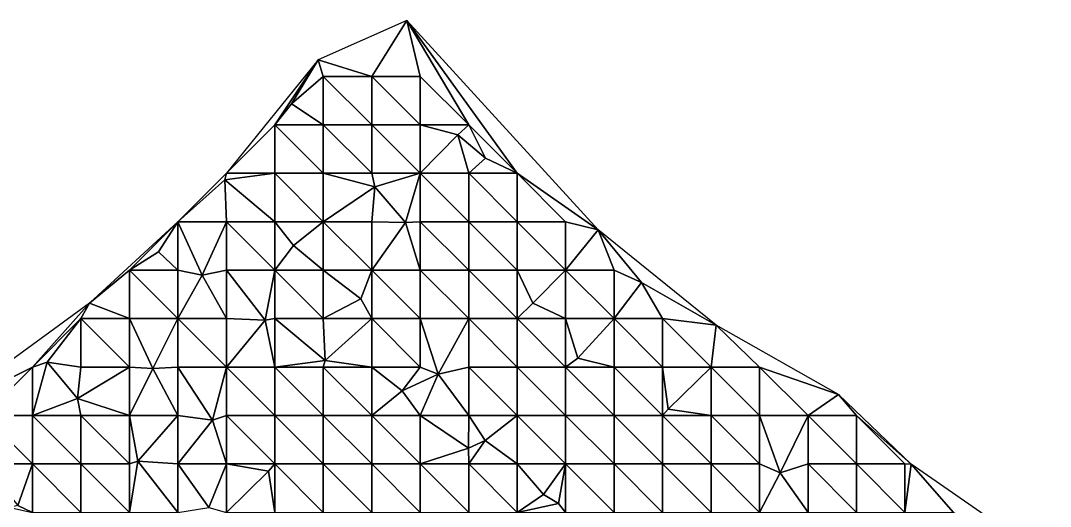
# Model space of a CAD drawing. Header units: metres. Extents: x 437165 to 437677, y 9614568 to 9615020.
# Drawn here: x 437452.9 to 437665.3, y 9614919.2 to 9615019.5 of the extents above; entities that cross this region are included whole.
import ezdxf

# ---------------------------------------------------------------- set-up
doc = ezdxf.new("R2010")
doc.units = ezdxf.units.M
doc.layers.add('Superfície', color=151, linetype='Continuous')

msp = doc.modelspace()

# ---------------------------------------------------------------- linework, layer by layer
at = {"layer": 'Superfície', "color": 70, "linetype": 'Continuous', "lineweight": -3}
for points in [[(437525.315, 9615008.014, 108.061), (437532.537, 9615019.534, 107.74), (437514.262, 9615011.409, 107.737)], [(437525.315, 9615008.014, 108.061), (437535.315, 9615008.014, 108.246), (437532.537, 9615019.534, 107.74)], [(437555.315, 9614988.014, 109.789), (437532.537, 9615019.534, 107.74), (437545.315, 9614998.014, 109.024)], [(437545.315, 9614998.014, 109.024), (437532.537, 9615019.534, 107.74), (437535.315, 9615008.014, 108.246)], [(437555.315, 9614988.014, 109.789), (437572.007, 9614976.33, 110.64), (437532.537, 9615019.534, 107.74)], [(437495.315, 9614988.014, 108.916), (437505.315, 9614998.014, 108.36), (437514.262, 9615011.409, 107.737)], [(437515.315, 9615008.014, 107.9), (437514.262, 9615011.409, 107.737), (437508.766, 9615002.37, 108.078)], [(437515.315, 9615008.014, 107.9), (437525.315, 9615008.014, 108.061), (437514.262, 9615011.409, 107.737)], [(437515.315, 9614998.014, 108.315), (437515.315, 9615008.014, 107.9), (437508.766, 9615002.37, 108.078)], [(437515.315, 9614998.014, 108.315), (437525.315, 9614998.014, 108.434), (437515.315, 9615008.014, 107.9)], [(437525.315, 9614998.014, 108.434), (437525.315, 9615008.014, 108.061), (437515.315, 9615008.014, 107.9)], [(437525.315, 9614998.014, 108.434), (437535.315, 9614998.014, 108.623), (437525.315, 9615008.014, 108.061)], [(437535.315, 9614998.014, 108.623), (437535.315, 9615008.014, 108.246), (437525.315, 9615008.014, 108.061)], [(437535.315, 9614998.014, 108.623), (437545.315, 9614998.014, 109.024), (437535.315, 9615008.014, 108.246)], [(437505.315, 9614998.014, 108.36), (437515.315, 9614998.014, 108.315), (437508.766, 9615002.37, 108.078)], [(437495.315, 9614988.014, 108.916), (437505.315, 9614988.014, 108.92), (437505.315, 9614998.014, 108.36)], [(437505.315, 9614988.014, 108.92), (437515.315, 9614988.014, 108.823), (437505.315, 9614998.014, 108.36)], [(437515.315, 9614988.014, 108.823), (437515.315, 9614998.014, 108.315), (437505.315, 9614998.014, 108.36)], [(437515.315, 9614988.014, 108.823), (437525.315, 9614988.014, 108.775), (437515.315, 9614998.014, 108.315)], [(437525.315, 9614988.014, 108.775), (437525.315, 9614998.014, 108.434), (437515.315, 9614998.014, 108.315)], [(437525.315, 9614988.014, 108.775), (437535.315, 9614988.014, 109.075), (437525.315, 9614998.014, 108.434)], [(437535.315, 9614988.014, 109.075), (437535.315, 9614998.014, 108.623), (437525.315, 9614998.014, 108.434)], [(437535.315, 9614988.014, 109.075), (437543.051, 9614995.967, 108.87), (437535.315, 9614998.014, 108.623)], [(437535.315, 9614998.014, 108.623), (437543.051, 9614995.967, 108.87), (437545.315, 9614998.014, 109.024)], [(437545.315, 9614998.014, 109.024), (437543.051, 9614995.967, 108.87), (437548.772, 9614991.098, 109.56)], [(437555.315, 9614988.014, 109.789), (437545.315, 9614998.014, 109.024), (437548.772, 9614991.098, 109.56)], [(437535.315, 9614988.014, 109.075), (437545.315, 9614988.014, 109.521), (437543.051, 9614995.967, 108.87)], [(437545.315, 9614988.014, 109.521), (437548.772, 9614991.098, 109.56), (437543.051, 9614995.967, 108.87)], [(437545.315, 9614988.014, 109.521), (437555.315, 9614988.014, 109.789), (437548.772, 9614991.098, 109.56)], [(437485.315, 9614978.014, 109.219), (437495.315, 9614978.014, 109.438), (437494.981, 9614986.634, 109.085)], [(437505.315, 9614978.014, 109.483), (437505.315, 9614988.014, 108.92), (437494.981, 9614986.634, 109.085)], [(437495.315, 9614978.014, 109.438), (437505.315, 9614978.014, 109.483), (437494.981, 9614986.634, 109.085)], [(437505.315, 9614978.014, 109.483), (437515.315, 9614978.014, 109.438), (437505.315, 9614988.014, 108.92)], [(437515.315, 9614978.014, 109.438), (437515.315, 9614988.014, 108.823), (437505.315, 9614988.014, 108.92)], [(437515.315, 9614978.014, 109.438), (437525.923, 9614985.181, 108.868), (437515.315, 9614988.014, 108.823)], [(437515.315, 9614988.014, 108.823), (437525.923, 9614985.181, 108.868), (437525.315, 9614988.014, 108.775)], [(437525.315, 9614988.014, 108.775), (437525.923, 9614985.181, 108.868), (437535.315, 9614988.014, 109.075)], [(437535.315, 9614988.014, 109.075), (437525.923, 9614985.181, 108.868), (437532.278, 9614977.883, 109.558)], [(437535.315, 9614978.014, 109.635), (437535.315, 9614988.014, 109.075), (437532.278, 9614977.883, 109.558)], [(437535.315, 9614978.014, 109.635), (437545.315, 9614978.014, 109.866), (437535.315, 9614988.014, 109.075)], [(437545.315, 9614978.014, 109.866), (437545.315, 9614988.014, 109.521), (437535.315, 9614988.014, 109.075)], [(437545.315, 9614978.014, 109.866), (437555.315, 9614978.014, 110.113), (437545.315, 9614988.014, 109.521)], [(437555.315, 9614978.014, 110.113), (437555.315, 9614988.014, 109.789), (437545.315, 9614988.014, 109.521)], [(437565.315, 9614978.014, 110.397), (437572.007, 9614976.33, 110.64), (437555.315, 9614988.014, 109.789)], [(437555.315, 9614978.014, 110.113), (437565.315, 9614978.014, 110.397), (437555.315, 9614988.014, 109.789)], [(437515.315, 9614978.014, 109.438), (437525.315, 9614978.014, 109.487), (437525.923, 9614985.181, 108.868)], [(437525.315, 9614978.014, 109.487), (437532.278, 9614977.883, 109.558), (437525.923, 9614985.181, 108.868)], [(437485.315, 9614968.014, 109.772), (437485.315, 9614978.014, 109.219), (437481.342, 9614971.793, 109.593)], [(437485.315, 9614968.014, 109.772), (437490.313, 9614967.005, 109.84), (437485.315, 9614978.014, 109.219)], [(437485.315, 9614978.014, 109.219), (437490.313, 9614967.005, 109.84), (437495.315, 9614978.014, 109.438)], [(437495.315, 9614968.014, 109.891), (437495.315, 9614978.014, 109.438), (437490.313, 9614967.005, 109.84)], [(437495.315, 9614968.014, 109.891), (437505.315, 9614968.014, 110.049), (437495.315, 9614978.014, 109.438)], [(437505.315, 9614968.014, 110.049), (437505.315, 9614978.014, 109.483), (437495.315, 9614978.014, 109.438)], [(437505.315, 9614968.014, 110.049), (437509.142, 9614973.081, 109.753), (437505.315, 9614978.014, 109.483)], [(437505.315, 9614978.014, 109.483), (437509.142, 9614973.081, 109.753), (437515.315, 9614978.014, 109.438)], [(437515.315, 9614968.014, 110.248), (437515.315, 9614978.014, 109.438), (437509.142, 9614973.081, 109.753)], [(437515.315, 9614968.014, 110.248), (437525.315, 9614968.014, 110.369), (437515.315, 9614978.014, 109.438)], [(437525.315, 9614968.014, 110.369), (437525.315, 9614978.014, 109.487), (437515.315, 9614978.014, 109.438)], [(437525.315, 9614968.014, 110.369), (437532.278, 9614977.883, 109.558), (437525.315, 9614978.014, 109.487)], [(437525.315, 9614968.014, 110.369), (437535.315, 9614968.014, 110.325), (437532.278, 9614977.883, 109.558)], [(437535.315, 9614968.014, 110.325), (437535.315, 9614978.014, 109.635), (437532.278, 9614977.883, 109.558)], [(437535.315, 9614968.014, 110.325), (437545.315, 9614968.014, 110.347), (437535.315, 9614978.014, 109.635)], [(437545.315, 9614968.014, 110.347), (437545.315, 9614978.014, 109.866), (437535.315, 9614978.014, 109.635)], [(437545.315, 9614968.014, 110.347), (437555.315, 9614968.014, 110.406), (437545.315, 9614978.014, 109.866)], [(437555.315, 9614968.014, 110.406), (437555.315, 9614978.014, 110.113), (437545.315, 9614978.014, 109.866)], [(437555.315, 9614968.014, 110.406), (437565.315, 9614968.014, 110.722), (437555.315, 9614978.014, 110.113)], [(437565.315, 9614968.014, 110.722), (437565.315, 9614978.014, 110.397), (437555.315, 9614978.014, 110.113)], [(437565.315, 9614968.014, 110.722), (437572.007, 9614976.33, 110.64), (437565.315, 9614978.014, 110.397)], [(437565.315, 9614968.014, 110.722), (437575.315, 9614968.014, 111.322), (437572.007, 9614976.33, 110.64)], [(437575.315, 9614968.014, 111.322), (437580.944, 9614965.432, 111.83), (437572.007, 9614976.33, 110.64)], [(437475.315, 9614968.014, 109.518), (437485.315, 9614968.014, 109.772), (437481.342, 9614971.793, 109.593)], [(437505.315, 9614968.014, 110.049), (437515.315, 9614968.014, 110.248), (437509.142, 9614973.081, 109.753)], [(437475.315, 9614958.014, 110.051), (437475.315, 9614968.014, 109.518), (437467.112, 9614961.174, 109.608)], [(437475.315, 9614958.014, 110.051), (437485.315, 9614958.014, 110.286), (437475.315, 9614968.014, 109.518)], [(437485.315, 9614958.014, 110.286), (437485.315, 9614968.014, 109.772), (437475.315, 9614968.014, 109.518)], [(437485.315, 9614958.014, 110.286), (437490.313, 9614967.005, 109.84), (437485.315, 9614968.014, 109.772)], [(437485.315, 9614958.014, 110.286), (437495.315, 9614958.014, 110.532), (437490.313, 9614967.005, 109.84)], [(437495.315, 9614958.014, 110.532), (437495.315, 9614968.014, 109.891), (437490.313, 9614967.005, 109.84)], [(437495.315, 9614958.014, 110.532), (437503.324, 9614957.666, 110.751), (437495.315, 9614968.014, 109.891)], [(437495.315, 9614968.014, 109.891), (437503.324, 9614957.666, 110.751), (437505.315, 9614968.014, 110.049)], [(437505.315, 9614958.014, 110.755), (437505.315, 9614968.014, 110.049), (437503.324, 9614957.666, 110.751)], [(437505.315, 9614958.014, 110.755), (437515.315, 9614958.014, 110.936), (437505.315, 9614968.014, 110.049)], [(437515.315, 9614958.014, 110.936), (437515.315, 9614968.014, 110.248), (437505.315, 9614968.014, 110.049)], [(437515.315, 9614958.014, 110.936), (437523.048, 9614962.119, 110.881), (437515.315, 9614968.014, 110.248)], [(437515.315, 9614968.014, 110.248), (437523.048, 9614962.119, 110.881), (437525.315, 9614968.014, 110.369)], [(437525.315, 9614958.014, 111.134), (437525.315, 9614968.014, 110.369), (437523.048, 9614962.119, 110.881)], [(437525.315, 9614958.014, 111.134), (437535.315, 9614958.014, 111.114), (437525.315, 9614968.014, 110.369)], [(437535.315, 9614958.014, 111.114), (437535.315, 9614968.014, 110.325), (437525.315, 9614968.014, 110.369)], [(437535.315, 9614958.014, 111.114), (437545.315, 9614958.014, 111.034), (437535.315, 9614968.014, 110.325)], [(437545.315, 9614958.014, 111.034), (437545.315, 9614968.014, 110.347), (437535.315, 9614968.014, 110.325)], [(437545.315, 9614958.014, 111.034), (437555.315, 9614958.014, 110.959), (437545.315, 9614968.014, 110.347)], [(437555.315, 9614958.014, 110.959), (437555.315, 9614968.014, 110.406), (437545.315, 9614968.014, 110.347)], [(437555.315, 9614958.014, 110.959), (437558.574, 9614961.17, 110.642), (437555.315, 9614968.014, 110.406)], [(437555.315, 9614968.014, 110.406), (437558.574, 9614961.17, 110.642), (437565.315, 9614968.014, 110.722)], [(437565.315, 9614958.014, 111.235), (437565.315, 9614968.014, 110.722), (437558.574, 9614961.17, 110.642)], [(437565.315, 9614958.014, 111.235), (437575.315, 9614958.014, 111.783), (437565.315, 9614968.014, 110.722)], [(437575.315, 9614958.014, 111.783), (437575.315, 9614968.014, 111.322), (437565.315, 9614968.014, 110.722)], [(437575.315, 9614958.014, 111.783), (437580.944, 9614965.432, 111.83), (437575.315, 9614968.014, 111.322)], [(437575.315, 9614958.014, 111.783), (437585.315, 9614958.014, 112.076), (437580.944, 9614965.432, 111.83)], [(437585.315, 9614958.014, 112.076), (437596.37, 9614956.675, 112.39), (437580.944, 9614965.432, 111.83)], [(437435.315, 9614938.014, 110.14), (437455.315, 9614948.014, 110.124), (437467.112, 9614961.174, 109.608)], [(437455.315, 9614948.014, 110.124), (437465.315, 9614958.014, 109.766), (437467.112, 9614961.174, 109.608)], [(437465.315, 9614958.014, 109.766), (437475.315, 9614958.014, 110.051), (437467.112, 9614961.174, 109.608)], [(437515.315, 9614958.014, 110.936), (437525.315, 9614958.014, 111.134), (437523.048, 9614962.119, 110.881)], [(437455.315, 9614948.014, 110.124), (437458.327, 9614949.047, 110.115), (437465.315, 9614958.014, 109.766)], [(437465.315, 9614948.014, 110.76), (437475.315, 9614948.014, 110.816), (437465.315, 9614958.014, 109.766)], [(437475.315, 9614948.014, 110.816), (437475.315, 9614958.014, 110.051), (437465.315, 9614958.014, 109.766)], [(437475.315, 9614948.014, 110.816), (437480.182, 9614947.73, 110.754), (437475.315, 9614958.014, 110.051)], [(437475.315, 9614958.014, 110.051), (437480.182, 9614947.73, 110.754), (437485.315, 9614958.014, 110.286)], [(437485.315, 9614948.014, 110.915), (437485.315, 9614958.014, 110.286), (437480.182, 9614947.73, 110.754)], [(437485.315, 9614948.014, 110.915), (437495.315, 9614948.014, 111.218), (437485.315, 9614958.014, 110.286)], [(437495.315, 9614948.014, 111.218), (437495.315, 9614958.014, 110.532), (437485.315, 9614958.014, 110.286)], [(437495.315, 9614948.014, 111.218), (437503.324, 9614957.666, 110.751), (437495.315, 9614958.014, 110.532)], [(437495.315, 9614948.014, 111.218), (437505.315, 9614948.014, 111.409), (437503.324, 9614957.666, 110.751)], [(437505.315, 9614948.014, 111.409), (437505.315, 9614958.014, 110.755), (437503.324, 9614957.666, 110.751)], [(437505.315, 9614948.014, 111.409), (437515.725, 9614949.337, 111.425), (437505.315, 9614958.014, 110.755)], [(437505.315, 9614958.014, 110.755), (437515.725, 9614949.337, 111.425), (437515.315, 9614958.014, 110.936)], [(437515.315, 9614958.014, 110.936), (437515.725, 9614949.337, 111.425), (437525.315, 9614958.014, 111.134)], [(437525.315, 9614948.014, 111.689), (437525.315, 9614958.014, 111.134), (437515.725, 9614949.337, 111.425)], [(437525.315, 9614948.014, 111.689), (437535.315, 9614948.014, 111.878), (437525.315, 9614958.014, 111.134)], [(437535.315, 9614948.014, 111.878), (437535.315, 9614958.014, 111.114), (437525.315, 9614958.014, 111.134)], [(437535.315, 9614948.014, 111.878), (437539.01, 9614946.56, 112.032), (437535.315, 9614958.014, 111.114)], [(437535.315, 9614958.014, 111.114), (437539.01, 9614946.56, 112.032), (437545.315, 9614958.014, 111.034)], [(437545.315, 9614948.014, 111.867), (437545.315, 9614958.014, 111.034), (437539.01, 9614946.56, 112.032)], [(437545.315, 9614948.014, 111.867), (437555.315, 9614948.014, 111.865), (437545.315, 9614958.014, 111.034)], [(437555.315, 9614948.014, 111.865), (437555.315, 9614958.014, 110.959), (437545.315, 9614958.014, 111.034)], [(437555.315, 9614948.014, 111.865), (437565.315, 9614948.014, 111.944), (437555.315, 9614958.014, 110.959)], [(437565.315, 9614948.014, 111.944), (437565.315, 9614958.014, 111.235), (437555.315, 9614958.014, 110.959)], [(437565.315, 9614948.014, 111.944), (437567.837, 9614949.875, 111.828), (437565.315, 9614958.014, 111.235)], [(437565.315, 9614958.014, 111.235), (437567.837, 9614949.875, 111.828), (437575.315, 9614958.014, 111.783)], [(437575.315, 9614948.014, 112.03), (437575.315, 9614958.014, 111.783), (437567.837, 9614949.875, 111.828)], [(437575.315, 9614948.014, 112.03), (437585.315, 9614948.014, 112.24), (437575.315, 9614958.014, 111.783)], [(437585.315, 9614948.014, 112.24), (437585.315, 9614958.014, 112.076), (437575.315, 9614958.014, 111.783)], [(437595.315, 9614948.014, 112.526), (437596.37, 9614956.675, 112.39), (437585.315, 9614958.014, 112.076)], [(437585.315, 9614948.014, 112.24), (437595.315, 9614948.014, 112.526), (437585.315, 9614958.014, 112.076)], [(437595.315, 9614948.014, 112.526), (437605.315, 9614948.014, 112.859), (437596.37, 9614956.675, 112.39)], [(437605.315, 9614948.014, 112.859), (437621.617, 9614942.308, 113.5), (437596.37, 9614956.675, 112.39)], [(437435.315, 9614938.014, 110.14), (437445.315, 9614938.014, 110.514), (437455.315, 9614948.014, 110.124)], [(437475.315, 9614938.014, 111.719), (437475.315, 9614948.014, 110.816), (437464.576, 9614941.535, 111.73)], [(437475.315, 9614938.014, 111.719), (437480.182, 9614947.73, 110.754), (437475.315, 9614948.014, 110.816)], [(437485.315, 9614938.014, 111.735), (437485.315, 9614948.014, 110.915), (437480.182, 9614947.73, 110.754)], [(437485.315, 9614938.014, 111.735), (437492.429, 9614937.065, 111.966), (437485.315, 9614948.014, 110.915)], [(437485.315, 9614948.014, 110.915), (437492.429, 9614937.065, 111.966), (437495.315, 9614948.014, 111.218)], [(437495.315, 9614938.014, 111.952), (437495.315, 9614948.014, 111.218), (437492.429, 9614937.065, 111.966)], [(437495.315, 9614938.014, 111.952), (437505.315, 9614938.014, 112.121), (437495.315, 9614948.014, 111.218)], [(437505.315, 9614938.014, 112.121), (437505.315, 9614948.014, 111.409), (437495.315, 9614948.014, 111.218)], [(437505.315, 9614948.014, 111.409), (437515.315, 9614948.014, 111.518), (437515.725, 9614949.337, 111.425)], [(437505.315, 9614938.014, 112.121), (437515.315, 9614938.014, 112.283), (437505.315, 9614948.014, 111.409)], [(437515.315, 9614938.014, 112.283), (437515.315, 9614948.014, 111.518), (437505.315, 9614948.014, 111.409)], [(437515.315, 9614948.014, 111.518), (437525.315, 9614948.014, 111.689), (437515.725, 9614949.337, 111.425)], [(437515.315, 9614938.014, 112.283), (437525.315, 9614938.014, 112.427), (437515.315, 9614948.014, 111.518)], [(437525.315, 9614938.014, 112.427), (437525.315, 9614948.014, 111.689), (437515.315, 9614948.014, 111.518)], [(437525.315, 9614938.014, 112.427), (437531.565, 9614943.075, 112.083), (437525.315, 9614948.014, 111.689)], [(437525.315, 9614948.014, 111.689), (437531.565, 9614943.075, 112.083), (437535.315, 9614948.014, 111.878)], [(437535.315, 9614948.014, 111.878), (437531.565, 9614943.075, 112.083), (437539.01, 9614946.56, 112.032)], [(437545.315, 9614938.014, 112.668), (437545.315, 9614948.014, 111.867), (437539.01, 9614946.56, 112.032)], [(437545.315, 9614938.014, 112.668), (437555.315, 9614938.014, 112.683), (437545.315, 9614948.014, 111.867)], [(437555.315, 9614938.014, 112.683), (437555.315, 9614948.014, 111.865), (437545.315, 9614948.014, 111.867)], [(437555.315, 9614938.014, 112.683), (437565.315, 9614938.014, 112.692), (437555.315, 9614948.014, 111.865)], [(437565.315, 9614938.014, 112.692), (437565.315, 9614948.014, 111.944), (437555.315, 9614948.014, 111.865)], [(437565.315, 9614948.014, 111.944), (437575.315, 9614948.014, 112.03), (437567.837, 9614949.875, 111.828)], [(437565.315, 9614938.014, 112.692), (437575.315, 9614938.014, 112.621), (437565.315, 9614948.014, 111.944)], [(437575.315, 9614938.014, 112.621), (437575.315, 9614948.014, 112.03), (437565.315, 9614948.014, 111.944)], [(437575.315, 9614938.014, 112.621), (437585.315, 9614938.014, 112.512), (437575.315, 9614948.014, 112.03)], [(437585.315, 9614938.014, 112.512), (437585.315, 9614948.014, 112.24), (437575.315, 9614948.014, 112.03)], [(437585.315, 9614938.014, 112.512), (437586.478, 9614939.292, 112.393), (437585.315, 9614948.014, 112.24)], [(437585.315, 9614948.014, 112.24), (437586.478, 9614939.292, 112.393), (437595.315, 9614948.014, 112.526)], [(437595.315, 9614938.014, 112.742), (437595.315, 9614948.014, 112.526), (437586.478, 9614939.292, 112.393)], [(437595.315, 9614938.014, 112.742), (437605.315, 9614938.014, 113.077), (437595.315, 9614948.014, 112.526)], [(437605.315, 9614938.014, 113.077), (437605.315, 9614948.014, 112.859), (437595.315, 9614948.014, 112.526)], [(437615.315, 9614938.014, 113.407), (437621.617, 9614942.308, 113.5), (437605.315, 9614948.014, 112.859)], [(437605.315, 9614938.014, 113.077), (437615.315, 9614938.014, 113.407), (437605.315, 9614948.014, 112.859)], [(437475.315, 9614938.014, 111.719), (437485.315, 9614938.014, 111.735), (437480.182, 9614947.73, 110.754)], [(437535.315, 9614938.014, 112.554), (437539.01, 9614946.56, 112.032), (437531.565, 9614943.075, 112.083)], [(437535.315, 9614938.014, 112.554), (437545.315, 9614938.014, 112.668), (437539.01, 9614946.56, 112.032)], [(437455.315, 9614938.014, 111.204), (437465.315, 9614938.014, 111.888), (437464.576, 9614941.535, 111.73)], [(437465.315, 9614938.014, 111.888), (437475.315, 9614938.014, 111.719), (437464.576, 9614941.535, 111.73)], [(437525.315, 9614938.014, 112.427), (437535.315, 9614938.014, 112.554), (437531.565, 9614943.075, 112.083)], [(437615.315, 9614938.014, 113.407), (437625.315, 9614938.014, 113.9), (437621.617, 9614942.308, 113.5)], [(437625.315, 9614938.014, 113.9), (437636.621, 9614927.934, 114.99), (437621.617, 9614942.308, 113.5)], [(437455.315, 9614928.014, 112.026), (437455.315, 9614938.014, 111.204), (437445.315, 9614938.014, 110.514)], [(437455.315, 9614928.014, 112.026), (437465.315, 9614928.014, 112.329), (437455.315, 9614938.014, 111.204)], [(437465.315, 9614928.014, 112.329), (437465.315, 9614938.014, 111.888), (437455.315, 9614938.014, 111.204)], [(437465.315, 9614928.014, 112.329), (437475.315, 9614928.014, 112.432), (437465.315, 9614938.014, 111.888)], [(437475.315, 9614928.014, 112.432), (437475.315, 9614938.014, 111.719), (437465.315, 9614938.014, 111.888)], [(437475.315, 9614928.014, 112.432), (437477.055, 9614928.6, 112.416), (437475.315, 9614938.014, 111.719)], [(437475.315, 9614938.014, 111.719), (437477.055, 9614928.6, 112.416), (437485.315, 9614938.014, 111.735)], [(437485.315, 9614928.014, 112.505), (437485.315, 9614938.014, 111.735), (437477.055, 9614928.6, 112.416)], [(437485.315, 9614928.014, 112.505), (437492.429, 9614937.065, 111.966), (437485.315, 9614938.014, 111.735)], [(437495.315, 9614928.014, 112.64), (437495.315, 9614938.014, 111.952), (437492.429, 9614937.065, 111.966)], [(437495.315, 9614928.014, 112.64), (437505.315, 9614928.014, 112.883), (437495.315, 9614938.014, 111.952)], [(437505.315, 9614928.014, 112.883), (437505.315, 9614938.014, 112.121), (437495.315, 9614938.014, 111.952)], [(437505.315, 9614928.014, 112.883), (437515.315, 9614928.014, 113.098), (437505.315, 9614938.014, 112.121)], [(437515.315, 9614928.014, 113.098), (437515.315, 9614938.014, 112.283), (437505.315, 9614938.014, 112.121)], [(437515.315, 9614928.014, 113.098), (437525.315, 9614928.014, 113.257), (437515.315, 9614938.014, 112.283)], [(437525.315, 9614928.014, 113.257), (437525.315, 9614938.014, 112.427), (437515.315, 9614938.014, 112.283)], [(437525.315, 9614928.014, 113.257), (437535.315, 9614928.014, 113.385), (437525.315, 9614938.014, 112.427)], [(437535.315, 9614928.014, 113.385), (437535.315, 9614938.014, 112.554), (437525.315, 9614938.014, 112.427)], [(437535.315, 9614928.014, 113.385), (437545.283, 9614931.25, 113.21), (437535.315, 9614938.014, 112.554)], [(437535.315, 9614938.014, 112.554), (437545.283, 9614931.25, 113.21), (437545.315, 9614938.014, 112.668)], [(437545.315, 9614938.014, 112.668), (437545.283, 9614931.25, 113.21), (437548.68, 9614932.811, 113.052)], [(437545.315, 9614938.014, 112.668), (437548.68, 9614932.811, 113.052), (437555.315, 9614938.014, 112.683)], [(437555.315, 9614928.014, 113.461), (437555.315, 9614938.014, 112.683), (437548.68, 9614932.811, 113.052)], [(437555.315, 9614928.014, 113.461), (437565.315, 9614928.014, 113.462), (437555.315, 9614938.014, 112.683)], [(437565.315, 9614928.014, 113.462), (437565.315, 9614938.014, 112.692), (437555.315, 9614938.014, 112.683)], [(437565.315, 9614928.014, 113.462), (437575.315, 9614928.014, 113.409), (437565.315, 9614938.014, 112.692)], [(437575.315, 9614928.014, 113.409), (437575.315, 9614938.014, 112.621), (437565.315, 9614938.014, 112.692)], [(437575.315, 9614928.014, 113.409), (437585.315, 9614928.014, 113.363), (437575.315, 9614938.014, 112.621)], [(437585.315, 9614928.014, 113.363), (437585.315, 9614938.014, 112.512), (437575.315, 9614938.014, 112.621)], [(437585.315, 9614928.014, 113.363), (437595.315, 9614928.014, 113.35), (437585.315, 9614938.014, 112.512)], [(437595.315, 9614928.014, 113.35), (437595.315, 9614938.014, 112.742), (437585.315, 9614938.014, 112.512)], [(437595.315, 9614928.014, 113.35), (437605.315, 9614928.014, 113.388), (437595.315, 9614938.014, 112.742)], [(437605.315, 9614928.014, 113.388), (437605.315, 9614938.014, 113.077), (437595.315, 9614938.014, 112.742)], [(437605.315, 9614928.014, 113.388), (437609.571, 9614926.151, 113.498), (437605.315, 9614938.014, 113.077)], [(437605.315, 9614938.014, 113.077), (437609.571, 9614926.151, 113.498), (437615.315, 9614938.014, 113.407)], [(437615.315, 9614928.014, 113.754), (437615.315, 9614938.014, 113.407), (437609.571, 9614926.151, 113.498)], [(437615.315, 9614928.014, 113.754), (437625.315, 9614928.014, 114.337), (437615.315, 9614938.014, 113.407)], [(437625.315, 9614928.014, 114.337), (437625.315, 9614938.014, 113.9), (437615.315, 9614938.014, 113.407)], [(437635.315, 9614928.014, 114.912), (437636.621, 9614927.934, 114.99), (437625.315, 9614938.014, 113.9)], [(437625.315, 9614928.014, 114.337), (437635.315, 9614928.014, 114.912), (437625.315, 9614938.014, 113.9)], [(437485.315, 9614928.014, 112.505), (437495.315, 9614928.014, 112.64), (437492.429, 9614937.065, 111.966)], [(437535.315, 9614928.014, 113.385), (437545.315, 9614928.014, 113.47), (437545.283, 9614931.25, 113.21)], [(437545.315, 9614928.014, 113.47), (437548.68, 9614932.811, 113.052), (437545.283, 9614931.25, 113.21)], [(437545.315, 9614928.014, 113.47), (437555.315, 9614928.014, 113.461), (437548.68, 9614932.811, 113.052)], [(437445.315, 9614928.014, 111.453), (437452.27, 9614919.449, 112.537), (437455.315, 9614928.014, 112.026)], [(437455.315, 9614918.014, 112.669), (437455.315, 9614928.014, 112.026), (437452.27, 9614919.449, 112.537)], [(437455.315, 9614918.014, 112.669), (437465.315, 9614918.014, 112.835), (437455.315, 9614928.014, 112.026)], [(437465.315, 9614918.014, 112.835), (437465.315, 9614928.014, 112.329), (437455.315, 9614928.014, 112.026)], [(437465.315, 9614918.014, 112.835), (437475.315, 9614918.014, 112.999), (437465.315, 9614928.014, 112.329)], [(437475.315, 9614918.014, 112.999), (437475.315, 9614928.014, 112.432), (437465.315, 9614928.014, 112.329)], [(437475.315, 9614918.014, 112.999), (437477.055, 9614928.6, 112.416), (437475.315, 9614928.014, 112.432)], [(437475.315, 9614918.014, 112.999), (437485.315, 9614918.014, 113.145), (437477.055, 9614928.6, 112.416)], [(437485.315, 9614918.014, 113.145), (437485.315, 9614928.014, 112.505), (437477.055, 9614928.6, 112.416)], [(437485.315, 9614918.014, 113.145), (437491.693, 9614919.022, 113.124), (437485.315, 9614928.014, 112.505)], [(437485.315, 9614928.014, 112.505), (437491.693, 9614919.022, 113.124), (437495.315, 9614928.014, 112.64)], [(437495.315, 9614918.014, 113.319), (437495.315, 9614928.014, 112.64), (437491.693, 9614919.022, 113.124)], [(437495.315, 9614918.014, 113.319), (437504.002, 9614926.486, 112.97), (437495.315, 9614928.014, 112.64)], [(437495.315, 9614928.014, 112.64), (437504.002, 9614926.486, 112.97), (437505.315, 9614928.014, 112.883)], [(437505.315, 9614918.014, 113.646), (437505.315, 9614928.014, 112.883), (437504.002, 9614926.486, 112.97)], [(437505.315, 9614918.014, 113.646), (437515.315, 9614918.014, 113.953), (437505.315, 9614928.014, 112.883)], [(437515.315, 9614918.014, 113.953), (437515.315, 9614928.014, 113.098), (437505.315, 9614928.014, 112.883)], [(437515.315, 9614918.014, 113.953), (437525.315, 9614918.014, 114.12), (437515.315, 9614928.014, 113.098)], [(437525.315, 9614918.014, 114.12), (437525.315, 9614928.014, 113.257), (437515.315, 9614928.014, 113.098)], [(437525.315, 9614918.014, 114.12), (437535.315, 9614918.014, 114.243), (437525.315, 9614928.014, 113.257)], [(437535.315, 9614918.014, 114.243), (437535.315, 9614928.014, 113.385), (437525.315, 9614928.014, 113.257)], [(437535.315, 9614918.014, 114.243), (437545.315, 9614918.014, 114.303), (437535.315, 9614928.014, 113.385)], [(437545.315, 9614918.014, 114.303), (437545.315, 9614928.014, 113.47), (437535.315, 9614928.014, 113.385)], [(437545.315, 9614918.014, 114.303), (437555.315, 9614918.014, 114.299), (437545.315, 9614928.014, 113.47)], [(437555.315, 9614918.014, 114.299), (437555.315, 9614928.014, 113.461), (437545.315, 9614928.014, 113.47)], [(437555.315, 9614918.014, 114.299), (437560.773, 9614921.682, 113.973), (437555.315, 9614928.014, 113.461)], [(437555.315, 9614928.014, 113.461), (437560.773, 9614921.682, 113.973), (437565.315, 9614928.014, 113.462)], [(437565.315, 9614928.014, 113.462), (437560.773, 9614921.682, 113.973), (437563.854, 9614919.835, 114.131)], [(437565.315, 9614918.014, 114.278), (437565.315, 9614928.014, 113.462), (437563.854, 9614919.835, 114.131)], [(437565.315, 9614918.014, 114.278), (437575.315, 9614918.014, 114.238), (437565.315, 9614928.014, 113.462)], [(437575.315, 9614918.014, 114.238), (437575.315, 9614928.014, 113.409), (437565.315, 9614928.014, 113.462)], [(437575.315, 9614918.014, 114.238), (437585.315, 9614918.014, 114.209), (437575.315, 9614928.014, 113.409)], [(437585.315, 9614918.014, 114.209), (437585.315, 9614928.014, 113.363), (437575.315, 9614928.014, 113.409)], [(437585.315, 9614918.014, 114.209), (437595.315, 9614918.014, 114.187), (437585.315, 9614928.014, 113.363)], [(437595.315, 9614918.014, 114.187), (437595.315, 9614928.014, 113.35), (437585.315, 9614928.014, 113.363)], [(437595.315, 9614918.014, 114.187), (437605.315, 9614918.014, 114.206), (437595.315, 9614928.014, 113.35)], [(437605.315, 9614918.014, 114.206), (437605.315, 9614928.014, 113.388), (437595.315, 9614928.014, 113.35)], [(437605.315, 9614918.014, 114.206), (437609.571, 9614926.151, 113.498), (437605.315, 9614928.014, 113.388)], [(437615.315, 9614918.014, 114.326), (437615.315, 9614928.014, 113.754), (437609.571, 9614926.151, 113.498)], [(437615.315, 9614918.014, 114.326), (437625.315, 9614918.014, 114.785), (437615.315, 9614928.014, 113.754)], [(437625.315, 9614918.014, 114.785), (437625.315, 9614928.014, 114.337), (437615.315, 9614928.014, 113.754)], [(437625.315, 9614918.014, 114.785), (437635.315, 9614918.014, 115.341), (437625.315, 9614928.014, 114.337)], [(437635.315, 9614918.014, 115.341), (437635.315, 9614928.014, 114.912), (437625.315, 9614928.014, 114.337)], [(437635.315, 9614918.014, 115.341), (437636.621, 9614927.934, 114.99), (437635.315, 9614928.014, 114.912)], [(437635.315, 9614918.014, 115.341), (437645.315, 9614918.014, 115.82), (437636.621, 9614927.934, 114.99)], [(437665.315, 9614908.014, 117.162), (437636.621, 9614927.934, 114.99), (437645.315, 9614918.014, 115.82)], [(437495.315, 9614918.014, 113.319), (437505.315, 9614918.014, 113.646), (437504.002, 9614926.486, 112.97)], [(437605.315, 9614918.014, 114.206), (437615.315, 9614918.014, 114.326), (437609.571, 9614926.151, 113.498)], [(437555.315, 9614918.014, 114.299), (437563.854, 9614919.835, 114.131), (437560.773, 9614921.682, 113.973)], [(437455.315, 9614918.014, 112.669), (437452.27, 9614919.449, 112.537), (437450.676, 9614919.013, 112.53)], [(437555.315, 9614918.014, 114.299), (437565.315, 9614918.014, 114.278), (437563.854, 9614919.835, 114.131)]]:
    msp.add_3dface(points, dxfattribs=at)
at = {"layer": 'Superfície', "color": 90, "linetype": 'Continuous', "lineweight": -3}
for points in [[(437505.315, 9614998.014, 108.36), (437508.766, 9615002.37, 108.078), (437514.262, 9615011.409, 107.737)], [(437485.315, 9614978.014, 109.219), (437494.981, 9614986.634, 109.085), (437495.315, 9614988.014, 108.916)], [(437495.315, 9614988.014, 108.916), (437494.981, 9614986.634, 109.085), (437505.315, 9614988.014, 108.92)], [(437475.315, 9614968.014, 109.518), (437485.315, 9614978.014, 109.219), (437467.112, 9614961.174, 109.608)], [(437475.315, 9614968.014, 109.518), (437481.342, 9614971.793, 109.593), (437485.315, 9614978.014, 109.219)], [(437596.37, 9614956.675, 112.39), (437572.007, 9614976.33, 110.64), (437580.944, 9614965.432, 111.83)], [(437555.315, 9614958.014, 110.959), (437565.315, 9614958.014, 111.235), (437558.574, 9614961.17, 110.642)], [(437465.315, 9614948.014, 110.76), (437465.315, 9614958.014, 109.766), (437458.327, 9614949.047, 110.115)], [(437445.315, 9614938.014, 110.514), (437455.315, 9614938.014, 111.204), (437455.315, 9614948.014, 110.124)], [(437455.315, 9614938.014, 111.204), (437464.576, 9614941.535, 111.73), (437458.327, 9614949.047, 110.115)], [(437455.315, 9614938.014, 111.204), (437458.327, 9614949.047, 110.115), (437455.315, 9614948.014, 110.124)], [(437465.315, 9614948.014, 110.76), (437458.327, 9614949.047, 110.115), (437464.576, 9614941.535, 111.73)], [(437465.315, 9614948.014, 110.76), (437464.576, 9614941.535, 111.73), (437475.315, 9614948.014, 110.816)], [(437585.315, 9614938.014, 112.512), (437595.315, 9614938.014, 112.742), (437586.478, 9614939.292, 112.393)], [(437445.315, 9614928.014, 111.453), (437455.315, 9614928.014, 112.026), (437445.315, 9614938.014, 110.514)]]:
    msp.add_3dface(points, dxfattribs=at)

doc.saveas('drawing.dxf')
